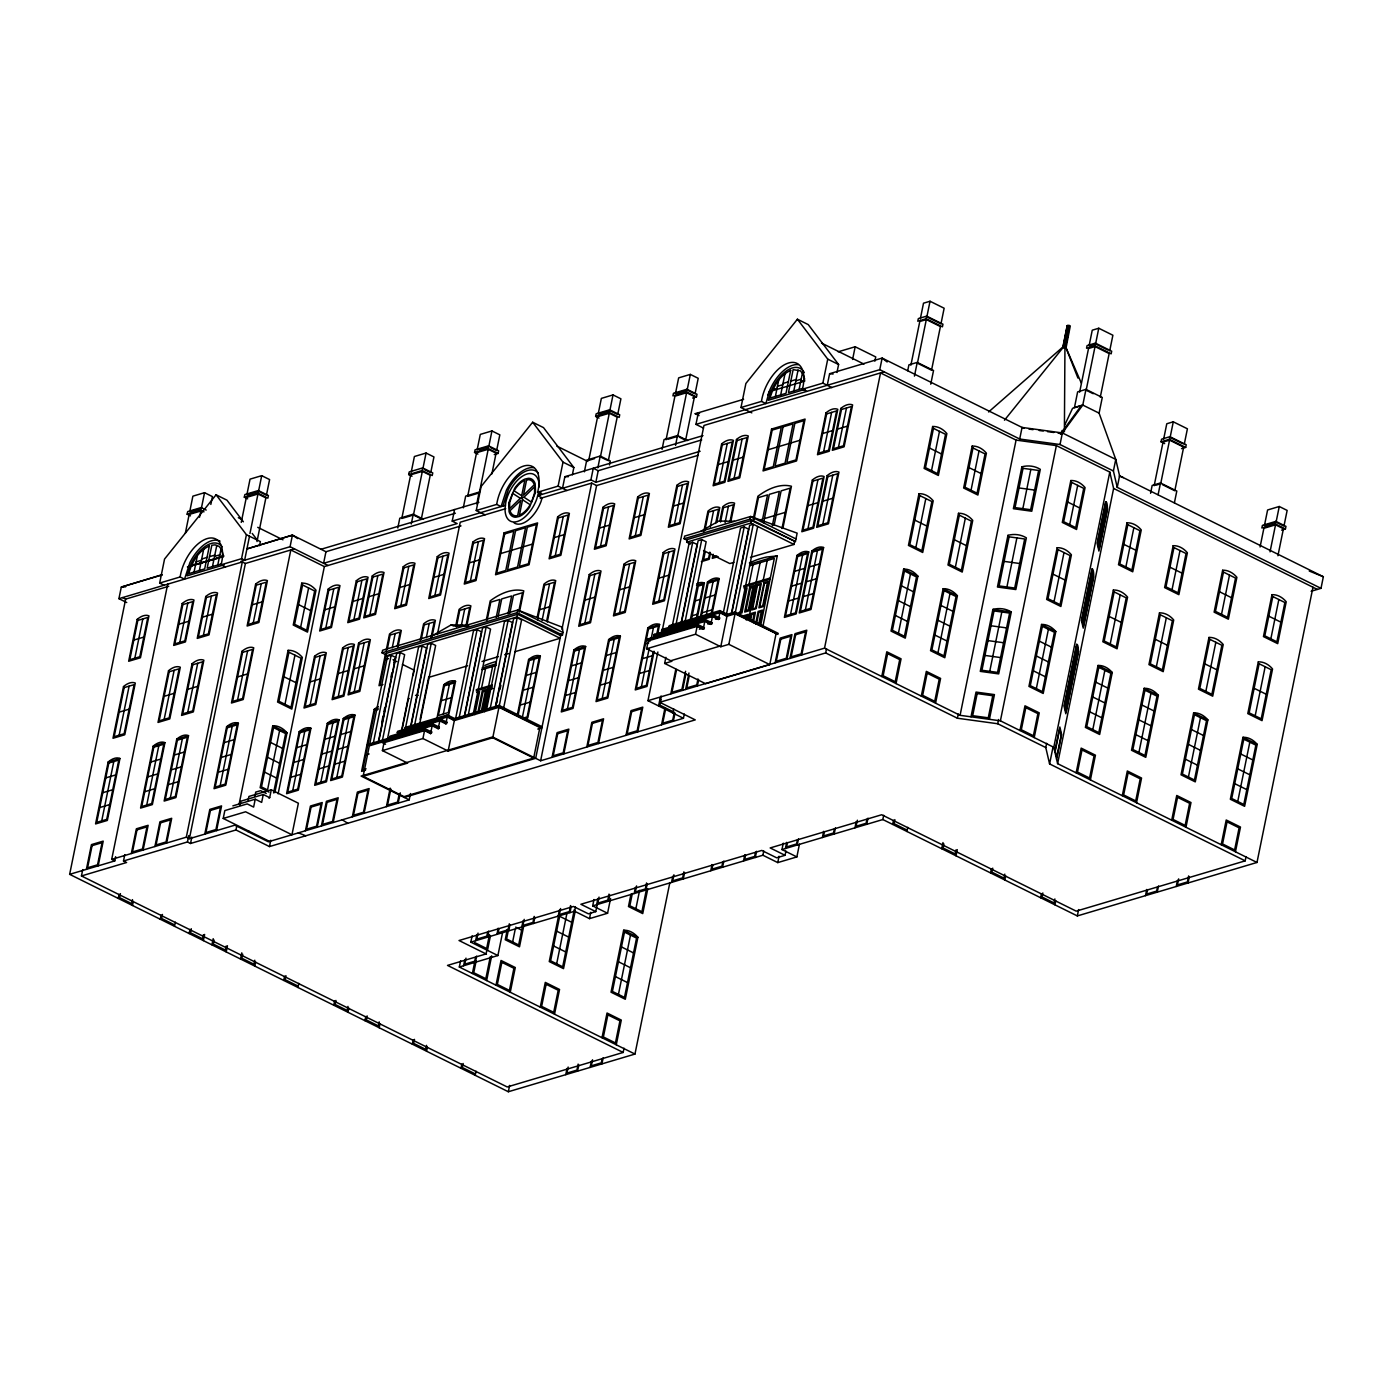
<?xml version="1.0" encoding="UTF-8"?>
<svg xmlns="http://www.w3.org/2000/svg" width="1393" height="1393" viewBox="0 0 1393 1393"><rect width="100%" height="100%" fill="white"/><g stroke="black" fill="none" stroke-linecap="round" stroke-linejoin="round"><path stroke-width="1.5" d="M1064.391 431.76L1064.948 346.944L1069.319 325.509L1067.23 325.579L1062.876 347.014L1063.956 348.024M502.995 506.007L508.462 489.239A30.037 16.037 -63.6 0 1 538.36 473.132M126.728 602.525L118.927 598.659L121.295 587.08L162.006 574.717M669.859 882.587L634.964 1054.066L508.341 1091.746L69.65 874.334L125.649 599.112L168.727 586.296M624.029 1048.215L623.159 1052.446L507.209 1086.958L81.456 875.953L82.744 869.598M86.401 869.354L91.433 844.611L103.221 841.111L98.189 865.837M108.166 761.988L95.56 823.942L107.348 820.442L119.955 758.489A22.323 11.928 -63.6 0 0 108.166 761.988L119.955 758.489M101.724 820.877L113.791 761.553M119.154 735.208L129.131 686.14M134.825 658.21L142.817 618.927M164.061 585.234L159.673 583.058L164.548 559.063L216.089 494.794L226.937 500.174L243.375 521.8M115.636 856.678L114.783 860.909L111.701 859.377L167.682 584.155M190.51 515.863L187.15 514.209L187.689 511.579L201.167 507.557L206.199 510.064M185.356 533.171L189.152 514.47L200.818 511.005L199.547 517.238M81.456 875.953L126.589 862.511L123.507 860.996L124.795 854.64M118.248 898.415L119.084 894.306M120.425 893.627L119.606 897.649L131.673 903.622L132.492 899.617M187.15 514.209L200.627 510.186L201.167 507.557M204.545 492.687L201.358 508.375L189.692 511.84L192.878 496.152L204.545 492.687L212.433 496.587L210.831 504.44M131.325 853.526L136.357 828.8L148.146 825.3L143.113 850.026M153.178 746.16L140.571 808.097L152.359 804.597L164.949 742.643A22.323 11.928 -63.6 0 0 153.178 746.16L164.949 742.643M146.735 805.032L158.802 745.725M164.165 719.363L174.142 670.294M179.819 642.365L187.811 603.099M194.062 572.053L197.336 555.894M199.373 570.468L203.657 549.399M132.509 905.485L133.345 901.358M154.902 846.526L159.934 821.783L171.705 818.283L166.672 843.009M176.737 739.143L164.13 801.079L175.918 797.58L188.525 735.643L176.737 739.143A22.323 11.928 -63.6 0 1 188.525 735.643M212.467 566.568L216.768 545.499M170.294 798.015L182.361 738.708M187.724 712.363L197.719 663.277M203.395 635.347L211.388 596.082M217.778 565.001L221.069 548.825M244.315 497.197L244.855 494.567L258.332 490.545L268.414 495.542L267.874 498.172L257.792 493.174L244.315 497.197L247.675 498.851M160.265 919.241L161.1 915.131M241.25 522.392L246.317 497.458L257.984 493.993L265.871 497.893L256.991 541.546M162.441 914.452L161.623 918.475L173.69 924.447M159.673 583.058L180.15 576.963A32.805 17.517 -63.6 0 1 207.174 538.586A32.805 17.517 -63.6 0 1 221.087 564.792L241.546 558.697L246.422 534.703L216.089 494.794M111.701 859.377L186.314 837.176L242.312 561.954L118.927 598.659M257.792 493.174L258.332 490.545M249.956 533.484L257.984 493.993M261.71 475.675L258.523 491.363L266.411 495.264L269.598 479.575L261.71 475.675L250.043 479.14L246.857 494.828L256.573 491.938M123.507 860.996L187.428 841.964L188.734 835.608M249.504 536.235L244.628 560.23L241.546 558.697M186.314 837.176L189.396 838.69L245.394 563.486L294.463 548.877M187.428 841.964L190.51 843.496L191.816 837.141M174.525 926.31L175.361 922.183M259.533 545.69L260.369 541.616L246.422 534.703M204.771 834.128L209.803 809.403L221.574 805.885L216.559 830.611M226.606 726.746L214.017 788.699L225.788 785.182L238.395 723.246L226.606 726.746A22.323 11.928 -63.6 0 1 238.395 723.246M189.117 933.554L189.953 929.427M220.164 785.617L232.231 726.31M237.594 699.965L247.588 650.897M253.265 622.95L261.257 583.684M191.311 928.765L190.493 932.77L202.542 938.76L203.361 934.738M223.228 818.457L224.83 810.569L247.205 803.9L253.63 807.087L255.232 799.199L261.658 802.385L263.26 794.498L269.685 797.684L271.287 789.796L298.381 803.221L291.955 834.773L245.603 811.788L223.228 818.457L269.58 841.424M203.378 940.606L204.632 934.424M245.394 563.486L241.006 561.309L290.075 546.7L292.426 535.121L325.945 551.732L455.407 513.216M239.143 804.005L290.824 549.956L324.36 566.568L461.013 525.892M240.084 805.102L240.885 801.167L263.26 794.498M211.945 944.854L213.199 938.673M190.51 843.496L235.957 829.967L236.827 825.736M214.122 940.066L213.321 944.088L225.37 950.061L226.188 946.056M248.111 800.4L248.912 796.448L271.287 789.796M254.884 796.274L255.72 792.112L260.595 790.667L266.237 793.453M226.206 951.924L227.459 945.743M274.821 792.704L287.01 732.822L272.749 725.753L260.143 787.707L269.058 792.129M279.61 730.611L267.543 789.918L261.501 786.941L273.585 727.616L285.635 733.589L273.568 792.913M284.973 704.266L294.95 655.198M300.644 627.25L308.619 587.985M240.536 959.028L241.79 952.847M242.713 954.24L241.894 958.262L253.961 964.235L254.78 960.212M325.945 551.732L323.594 563.312L457.148 523.576L452.22 521.121L454.571 509.542M278.112 793.853L324.36 566.568M235.957 829.967L269.476 846.578L270.764 840.223M299.164 731.743L286.575 793.697L298.346 790.179L310.952 728.243L299.164 731.743A22.323 11.928 -63.6 0 1 310.952 728.243M254.78 966.098L255.633 961.971M292.722 790.615L304.788 731.308M310.151 704.962L320.146 655.894M325.823 627.947L333.815 588.682M305.433 830.75L310.447 806.025L322.236 802.525L317.204 827.25M327.268 723.385L314.661 785.321L326.45 781.821L339.056 719.868L327.268 723.385A22.323 11.928 -63.6 0 1 339.056 719.868M320.825 782.257L332.892 722.95M338.255 696.587L348.233 647.519M353.926 619.589L361.919 580.324M283.719 980.428L284.555 976.301M285.896 975.64L285.077 979.662L297.144 985.635M321.383 826.014L326.415 801.271L338.203 797.771L333.171 822.497M343.235 718.631L330.629 780.568L342.417 777.068L355.023 715.131L343.235 718.631A22.323 11.928 -63.6 0 1 355.023 715.131M336.793 777.503L348.859 718.196M354.222 691.851L364.2 642.765M369.894 614.835L377.869 575.57M297.963 987.498L298.816 983.371M397.806 527.999L399.791 518.196L413.268 514.191L423.35 519.171M408.671 474.56L409.211 471.931L422.688 467.909L432.753 472.906L432.23 475.535L422.149 470.538L408.671 474.56L412.032 476.214M411.214 472.192L414.4 456.504L426.066 453.038L433.954 456.939L430.75 472.627L424.447 469.511M385.844 654.727L382.065 652.847L382.605 650.218L517.674 610.03L562.354 627.233L562.998 632.474L562.459 635.104L560.648 635.643L517.534 614.278L386.087 653.404L385.548 656.033L516.995 616.907L560.108 638.273L514.922 651.715M411.283 523.977L413.268 514.191M422.149 470.538L422.688 467.909M422.34 471.356L413.46 514.992L421.348 518.91L430.228 475.257L422.34 471.356L410.674 474.821L401.793 518.475L411.51 515.584M422.88 468.727L426.066 453.038M352.325 816.803L357.357 792.077L369.145 788.56L364.113 813.286M378.391 706.599A22.323 11.928 -63.6 0 0 374.177 709.42L361.571 771.374L365.506 770.19M385.321 654.675L379 685.704L382.936 684.538M386.157 650.548L389.518 634.007A22.323 11.928 -63.6 0 1 401.306 630.489L397.945 647.031M380.185 684.12L386.418 653.456M387.254 649.364L390.162 635.051L400.139 632.074L397.214 646.387M406.704 729.079L447.223 717.029L454.344 720.564L498.955 707.296L539.875 727.564L533.676 758.053L404.04 796.622L363.12 776.336L369.319 745.864L383.493 741.651M392.234 647.884L395.142 633.571M400.836 605.624L408.828 566.359M391.172 655.215L373.167 743.723L369.545 744.802L387.55 656.295L391.172 655.215L395.56 657.392L378.408 741.685M381.769 722.323L383.058 715.967M383.928 711.736L384.799 707.505M390.98 677.068L391.816 672.976M393.888 662.755L394.724 658.663M385.582 744.21L382.013 742.434L400.244 652.516L404.632 654.693L387.48 738.986M363.12 776.336L407.644 763.103L382.413 750.601L384.015 742.713L424.534 730.646L430.559 733.641L431.743 732.056L424.604 728.522L367.317 745.586L367.543 744.524L389.796 737.907M333.745 1005.224L334.581 1001.097M335.939 1000.435L335.121 1004.457L347.17 1010.43L347.989 1006.408M393.209 739.3L389.657 737.541L389.918 736.218L432.248 723.629L439.37 727.163L438.203 728.748L432.161 725.753L391.659 737.82M400.853 734.407L397.284 732.648L397.562 731.325L439.875 718.736L447.014 722.27L445.83 723.855L439.805 720.86L399.286 732.91M401.41 731.36L418.562 647.066L422.183 645.986L426.571 648.163L410.709 726.136M386.401 806.669L390.179 788.107M401.95 730.263L408.253 699.286A22.323 11.928 -63.6 0 1 409.298 698.433M413.077 675.57L414.33 669.354M420.216 640.414L423.594 623.872A22.323 11.928 -63.6 0 1 435.382 620.355L432.004 636.897M390.841 789.013L387.567 805.084L397.545 802.107L399.182 794.08M421.313 639.23L424.221 624.917L434.198 621.94L430.872 638.307M405.032 730.28L422.183 645.986M348.006 1012.293L348.842 1008.166M426.31 637.733L429.218 623.42M434.895 595.49L442.887 556.225M410.9 726.554L427.634 644.367L431.255 643.287L435.643 645.464L419.781 723.437M398.189 803.152L400.279 792.843M414.539 725.474L431.255 643.287M420.146 719.276L428.765 676.894M437.385 634.511L460.23 522.218L505.694 508.689M463.277 507.853L465.68 496.1L479.157 492.095L476.754 503.848M477.903 454.118L474.56 452.464L475.083 449.835L488.56 445.812L498.642 450.81L498.102 453.439L494.254 454.588M477.085 450.096L480.289 434.407L491.938 430.942L499.826 434.842L496.639 450.531L490.336 447.414M189.396 838.69L234.842 825.178L268.361 841.79L409.176 799.878L410.465 793.54M364.931 1020.686L365.784 1016.559M382.013 742.434L424.343 729.845L424.604 728.522M382.413 750.601L422.932 738.534L424.534 730.646M367.125 1015.897L366.307 1019.92L378.374 1025.892L379.192 1021.87M389.657 737.541L431.969 724.952L432.248 723.629M474.56 452.464L488.02 448.442L488.56 445.812M488.212 449.26L479.331 492.896L467.682 496.378L476.563 452.725L488.212 449.26L496.1 453.16L491.868 473.951M488.751 446.631L491.938 430.942M430.559 733.641L432.161 725.753M485.025 514.835L476.249 510.5L481.125 486.505L532.666 422.236L543.514 427.616L573.846 467.508L572.366 474.804M437.036 717.83L443.758 684.799L455.546 681.299L448.407 716.402M455.737 625.927L459.098 609.385A22.323 11.928 -63.6 0 1 470.886 605.868L466.69 626.554M456.416 626.78L459.742 610.43L469.72 607.452L465.976 625.857M397.284 732.648L439.613 720.042L439.875 718.736M438.203 728.748L439.805 720.86M379.192 1027.755L380.028 1023.629M443.357 714.017L449.382 684.363M461.396 625.3L464.722 608.95M470.416 581.003L478.408 541.738M447.292 714.905L447.031 716.211L454.153 719.746L454.431 718.44L447.292 714.905L404.98 727.494L404.701 728.818L447.432 715.967L453.474 718.945L498.99 705.398L542.103 726.78M445.83 723.855L447.223 717.029M453.526 718.701L453.247 720.024L498.764 706.477L541.877 727.842L537.785 729.061M422.932 738.534L448.146 751.036L454.344 720.564M477.102 629.653L459.098 718.144L455.476 719.223L473.481 630.733L477.102 629.653L481.49 631.83L464.339 716.106M486.331 619.937L490.232 600.836A78.234 41.773 -63.6 0 1 523.768 590.858L519.45 612.084M487.167 620.059L490.806 602.159L499.878 599.46L496.221 617.378M486.174 626.954L468.17 715.445L464.531 716.524L482.535 628.034L486.174 626.954L490.562 629.131L473.411 713.408M474.142 713.651L478.304 693.226M474.891 714.626L479.575 691.607L476.65 692.478M481.56 688.125L485.53 668.605M521.678 495.751L524.813 480.341A19.519 10.413 -63.6 0 0 515.236 488.926L514.121 490.841L521.678 495.751L522.567 499.774L519.432 515.166M478.025 711.736L482.274 690.806L486.679 689.5L482.413 710.413M498.05 616.838L501.689 598.92L511.649 595.96L508.01 613.86M478.861 712.258L483.005 691.833L485.408 691.12L481.247 711.544M412.311 1044.158L413.146 1040.031M414.487 1039.37L413.669 1043.392L425.736 1049.364L426.554 1045.342M483.632 710.656L492.617 666.498M484.694 711.701L489.378 688.699L492.304 687.829M485.582 710.552L489.883 689.413L492.878 688.525M508.114 620.425L490.11 708.915L486.488 709.995L504.492 621.504L508.114 620.425L512.502 622.601L495.351 706.878M509.821 613.32L513.477 595.42L522.532 592.721L518.893 610.622M496.535 703.326L497.388 699.094M426.554 1051.227L427.39 1047.101M500.017 689.465L500.871 685.286M382.065 652.847L517.151 612.659L517.674 610.03L562.998 632.474M498.764 706.477L498.99 705.398M516.995 616.907L517.534 614.278M448.146 751.036L492.756 737.768L498.955 707.296M499.182 706.216L517.186 617.726L521.574 619.902L503.569 708.393L499.182 706.216L495.56 707.296L513.564 618.805L517.186 617.726M634.964 1054.066L459.324 967.021L460.63 960.665M476.249 510.5L496.709 504.405A32.805 17.517 -63.6 0 1 523.751 466.028A32.805 17.517 -63.6 0 1 537.646 492.217L558.123 486.122L562.998 462.145L532.666 422.236M463.59 965.749L464.862 959.568M465.993 958.14L464.774 964.165L474.752 961.205L475.553 957.183M562.511 488.299L564.861 476.719L702.977 435.609M502.629 932.265L497.893 955.546L470.834 942.138L472.123 935.783M517.256 715.306L528.591 659.551L540.38 656.051L527.773 717.987L523.855 719.154M537.21 617.221L543.949 584.137A22.323 11.928 -63.6 0 1 555.72 580.62L547.31 621.992M518.022 715.671L529.236 660.595L539.213 657.635L527.146 716.942L523.82 717.935M537.506 619.937L544.576 585.182L554.553 582.204L546.648 621.052M475.64 940.71L476.894 934.529M478.043 933.101L476.806 939.126L486.784 936.166L487.602 932.143M522.149 718.44L534.216 659.115M542.086 620.494L549.573 583.702M555.25 555.772L563.242 516.49M472.384 973.498L474.909 961.135M475.379 962.25L476.632 956.068M476.197 960.665L473.759 972.714L485.809 978.704L490.319 956.608M460.961 1068.274L461.814 1064.148M487.428 937.21L488.682 931.029M463.155 1063.486L462.337 1067.508L474.404 1073.481M489.5 934.459L486.645 948.529L474.578 942.539M486.941 949.695L486.087 953.926L447.519 965.401L623.159 1052.446M584.364 471.827L586.749 460.073L600.226 456.051L610.308 461.048L609.507 464.966M595.629 416.42L596.169 413.791L609.646 409.786L619.711 414.783L619.188 417.412L609.107 412.415L595.629 416.42L598.99 418.092M487.463 950.392L490.406 935.957M486.645 980.55L491.677 955.824M496.935 934.372L498.189 928.191M498.92 928.765L498.102 932.788L508.079 929.827L509.298 923.803M514.139 522.932A26.154 13.965 -63.6 0 0 541.076 501.376L542.086 497.858L537.698 495.682L590.911 479.854L593.279 468.257L598.206 470.712L701.706 439.909M561.066 633.536L535.678 758.314L404.231 797.44M561.936 629.305L591.677 483.092L596.604 485.548L698.032 455.354M597.841 467.822L600.226 456.051M609.107 412.415L609.646 409.786M608.306 460.77L617.186 417.134L609.298 413.233L600.418 456.869L606.721 460.003M609.838 410.604L613.024 394.916L620.912 398.816L617.708 414.505L609.838 410.604L598.172 414.069L601.358 398.381L613.024 394.916M475.222 1075.344L476.058 1071.217M590.911 479.854L595.856 482.291L598.206 470.712M409.176 799.878L361.118 776.075L492.565 736.949L540.623 760.77L596.604 485.548M495.995 985.182L501.027 960.456L515.288 967.526L510.256 992.251M507.331 929.427L505.241 939.753L519.502 946.822L523.698 926.171M508.323 930.507L506.599 938.986L518.666 944.959L522.549 925.892M508.706 930.872L509.977 924.691M512.624 941.981L515.218 929.27M552.046 757.374L557.078 732.648L568.849 729.131L563.817 753.857M573.881 649.991L561.275 711.945L573.063 708.428L585.669 646.491L573.881 649.991A22.323 11.928 -63.6 0 1 585.669 646.491M521.8 926.972L523.071 920.79M524.203 919.363L522.984 925.387L532.962 922.427L534.181 916.385M567.439 708.863L579.505 649.556M584.868 623.211L594.863 574.125M600.54 546.195L608.532 506.93M533.589 923.472L534.86 917.29M508.341 1091.746L509.629 1085.391M586.784 747.031L591.816 722.305L603.587 718.788L598.555 743.531M608.619 639.648L596.012 701.602L607.801 698.085L620.407 636.148A22.323 11.928 -63.6 0 0 608.619 639.648L620.407 636.148M602.176 698.537L614.243 639.213M619.606 612.868L629.601 563.799M635.278 535.87L643.27 496.587M558.193 916.141L559.446 909.96M558.924 914.087L549.26 961.57L563.521 968.64L575.274 910.83M540.258 1007.139L545.29 982.396L559.551 989.465L554.518 1014.191M560.578 908.532L559.359 914.557L569.337 911.597L570.555 905.554M556.66 963.799L567.003 912.955M662.058 449.347L664.043 439.561L677.52 435.539L687.602 440.536M569.963 912.641L571.234 906.46M666.046 439.822L674.926 396.187L686.592 392.722L694.48 396.622L685.6 440.258L679.296 437.141M574.334 909.594L562.685 966.794L550.618 960.804L559.673 916.315L571.739 922.305M470.834 942.138L574.63 911.248L575.483 907.017M675.535 445.342L677.52 435.539M686.941 389.274L673.463 393.279L672.923 395.908L686.401 391.903L686.941 389.274L697.022 394.271L696.483 396.901L692.634 398.05M686.592 392.722L677.712 436.357L667.996 439.248M690.319 374.404L678.652 377.869L675.466 393.557L687.132 390.092L690.319 374.404L698.206 378.304L695.02 393.993M625.979 735.365L631.012 710.639L642.8 707.122L637.768 731.847M657.513 634.808L659.62 624.482A22.323 11.928 -63.6 0 0 647.832 627.982L635.225 689.935L647.014 686.418L654.153 651.315M574.63 911.248L589.5 918.631L590.789 912.276M610.587 898.433L607.574 913.251L592.687 905.885L593.993 899.53M665.889 657.339L664.653 663.434L671.879 661.275L646.648 648.772L648.25 640.884L697.162 626.345L703.186 629.323L704.788 621.435L710.83 624.43L712.432 616.542L718.457 619.537L719.85 612.711L726.972 616.246L735.957 613.582M596.639 904.701L597.893 898.52M641.389 686.871L649.155 648.738M651.297 638.133L653.456 627.546M658.819 601.201L668.797 552.133M674.491 524.186L682.483 484.921M486.436 954.118L459.028 940.519L573.498 906.46L588.386 913.825L595.769 911.631L597.057 905.276M599.042 897.092L597.823 903.117L607.783 900.157L609.02 894.114M703.43 428.069L695.96 424.377L698.311 412.781M653.892 635.713L654.153 634.407L704.875 619.31L711.997 622.845L711.736 624.168L704.597 620.634L653.892 635.713L657.461 637.489M565.767 1074.665L567.021 1068.483M568.152 1067.055L566.934 1073.08L576.911 1070.12L578.13 1064.095M653.265 651.489L646.369 685.373L636.409 688.351L648.476 629.027L658.436 626.066L656.712 634.529M661.797 629.514L661.536 630.82L712.241 615.723L719.363 619.258L719.641 617.952L712.502 614.417L661.797 629.514L667.143 632.161M684.311 714.034L683.441 718.266L647.971 700.679L657.879 651.994M661.762 632.944L703.97 425.457L884.155 371.844M608.428 901.201L609.681 895.02M684.12 538.743L684.642 536.113L750.653 516.472L797.144 533.136L795.42 541.564L751.402 520.46L686.296 539.84L684.12 538.743L750.113 519.101L795.42 541.564M577.538 1071.165L578.809 1064.983M690.423 544.054L686.679 542.19L687.219 539.561M672.349 625.561L689.082 543.374L692.704 542.295L697.092 544.471L681.229 622.445M658.576 705.938L660.265 697.701M269.476 846.578L695.246 719.885L659.777 702.298L661.066 695.943M675.988 624.482L692.704 542.295M661.17 699.147L659.951 705.171L672.018 711.144M590.127 1067.404L591.398 1061.222M592.53 1059.794L591.311 1065.819L601.288 1062.859L602.089 1058.837M681.421 622.863L698.137 540.693L701.759 539.613L706.147 541.773L690.284 619.746M661.553 724.778L664.914 708.288M665.593 709.124L662.737 723.193L672.697 720.233L674.334 712.189M685.043 621.783L701.759 539.613M670.782 693.906L675.814 669.162M703.761 531.778L707.975 511.109A22.323 11.928 -63.6 0 1 719.763 507.592L716.803 522.079M676.441 670.207L671.948 692.321L681.926 689.343L685.6 671.269M704.858 530.541L708.602 512.154L718.579 509.176L715.671 523.489M623.646 930.245L611.039 992.199L625.3 999.269L637.907 937.315L623.646 930.245A22.323 16.89 73.4 0 1 637.907 937.315M630.994 894.132L628.469 906.53L642.73 913.599L647.78 888.786M602.002 1037.733L607.035 1013.007L621.295 1020.076L616.263 1044.802M632.335 893.488L629.845 905.763L641.912 911.736L646.474 889.256M634.181 893.54L635.434 887.358M636.566 885.913L635.347 891.955L645.325 888.978L646.544 882.953M691.346 619.972L698.259 586.087L703.239 584.607L696.343 618.492M705.276 551.558L703.604 559.742L708.602 558.245L709.838 552.116M710.273 527.024L713.599 510.656M719.276 482.727L727.268 443.462M672.836 713.007L673.672 708.88M601.915 1063.904L603.169 1057.722M673.341 721.278L675.013 713.024M618.44 994.41L630.507 935.103M635.87 908.758L639.613 890.353M682.57 690.388L685.913 673.899M697.266 618.126L704.405 583.023A22.323 11.928 -63.6 0 0 696.831 583.702M710.5 553.091L709.229 559.289L701.375 561.64M751.837 412.868L740.989 407.487L745.882 383.493L797.405 319.223L808.253 324.604L838.603 364.513L836.967 372.506M696.97 625.527L697.231 624.203L704.353 627.738L704.092 629.061L696.97 625.527L646.248 640.623M646.648 648.772L695.542 634.233L697.162 626.345M685.617 689.483L688.96 672.993M700.313 617.203L707.452 582.117A22.323 11.928 -63.6 0 1 719.241 578.6L712.102 613.704M713.129 554.257L712.276 558.384L718.179 556.643M719.85 521.174L722.793 506.686A22.323 11.928 -63.6 0 1 734.581 503.186L730.803 521.8M689.239 675.849L686.784 687.898L696.761 684.938L697.98 678.913M701.201 617.047L708.097 583.162L718.074 580.184L711.179 614.087M720.529 522.044L723.437 507.731L733.414 504.771L730.089 521.121M645.952 890.023L647.223 883.841M704.597 620.634L704.875 619.31M706.181 615.567L713.077 581.665M725.091 522.601L728.417 506.251M734.111 478.321L742.103 439.056M697.388 685.983L698.659 679.801M712.241 615.723L712.502 614.417M719.659 611.893L719.92 610.587L727.059 614.121L726.78 615.427L719.659 611.893L668.953 626.989L669.215 625.683L719.92 610.587M723.002 614.452L740.571 528.051L744.21 526.972L748.598 529.148L731.447 613.442M671.513 882.413L672.784 876.232M726.206 615.48L744.21 526.972M673.916 874.804L672.697 880.829L682.674 877.869L683.893 871.844M695.542 634.233L720.773 646.735L726.972 616.246M750.113 519.101L750.653 516.472L795.96 538.934M775.379 396.483L778.67 380.324M731.638 613.86L749.643 525.353L753.265 524.273L735.26 612.781L725.875 615.706M686.679 542.19L750.862 523.089L751.402 520.46M753.247 518.997L757.879 496.256A77.19 41.233 -63.6 0 1 791.433 486.261L783.005 527.634M778.182 633.327L735.069 611.962L734.86 613.024L777.973 634.407M753.944 519.815L758.454 497.597L767.526 494.898L762.598 519.136L758.976 520.216M720.773 646.735L728.852 644.332L735.051 613.843L776.876 633.85M780.689 394.898L784.973 373.829M683.301 878.913L684.555 872.732M757.653 526.45L739.648 614.957L735.26 612.781M745.812 589.396L741.233 611.875L738.847 612.589M749.051 584.311L753.038 564.774M763.59 522.636L769.336 494.358L779.314 491.398L772.331 525.718M746.248 620.007L747.083 615.915L744.698 616.629M747.501 618.492L748.354 614.313L743.949 615.619M793.784 390.998L798.085 369.929M748.546 619.572L760.125 562.668M749.765 619.781L751.053 613.512L755.441 612.206L753.317 622.654M750.548 620.651L751.785 614.522L754.17 613.808L752.516 621.992M799.094 389.431L802.385 373.254M774.142 525.178L781.125 490.858L790.197 488.159L781.978 528.539M763.242 580.08L767.23 560.561M755.598 623.942L758.14 611.388L762.546 610.082L759.568 624.726M756.799 622.619L758.889 612.415L761.274 611.701L758.785 623.96M710.778 870.729L712.049 864.548M760.578 625.945L774.316 558.436L749.486 565.837M712.781 865.14L711.962 869.145L721.94 866.185L722.741 862.163M762.789 627.059L777.242 555.946L766.672 557.008A136.566 72.941 -63.6 0 0 755.18 560.439L749.382 562.946M722.567 867.23L723.82 861.048M740.989 407.487L761.466 401.393A32.805 17.517 -63.6 0 1 788.49 363.016A32.805 17.517 -63.6 0 1 802.403 389.222L822.863 383.127L827.738 359.133L797.405 319.223M750.496 557.392L793.993 544.454L794.515 541.825M664.653 663.434L705.572 683.702L769.772 664.6L775.971 634.128M827.25 385.304L829.601 373.707L882.135 358.088L1023.977 428.382M775.135 662.842L780.167 638.116L791.955 634.616L786.923 659.342M796.988 555.476L784.381 617.412L796.169 613.913L808.758 551.959L796.988 555.476A22.323 11.928 -63.6 0 1 808.758 551.959M790.545 614.348L802.612 555.023M807.957 528.678L817.952 479.61M823.629 451.68L831.621 412.398M743.531 860.996L744.785 854.814M745.534 855.389L744.715 859.411L754.675 856.434L755.494 852.412M789.97 658.419L795.003 633.693L806.791 630.193L801.759 654.919M811.823 551.053L799.216 612.99L811.005 609.49L823.611 547.536L811.823 551.053A22.323 11.928 -63.6 0 1 823.611 547.536M852.586 359.481L855.18 346.753L875.744 356.939L874.874 361.187M805.38 609.925L817.447 550.618M822.81 524.256L832.788 475.187M838.482 447.257L846.474 407.992M755.319 857.479L756.573 851.297M592.687 905.885L762.894 855.232L763.747 851.001M762.894 855.232L777.764 862.598L779.053 856.242M799.443 844.21L796.866 856.921L781.978 849.538L783.284 843.2M695.96 424.377L879.767 369.667L882.135 358.088L887.132 361.971M647.971 700.679L824.534 648.145L880.533 372.924L1016.072 440.101L1056.382 445.603L1109.786 472.07L1113.616 488.438L1057.618 763.66L1256.991 862.459L1312.972 587.237M785.426 848.529L786.679 842.347M659.777 702.298L825.666 652.934L826.519 648.703M595.769 911.631L580.881 904.266L761.779 850.426L776.65 857.809L785.06 855.302L785.913 851.071M787.411 842.922L786.592 846.944L796.57 843.966L797.388 839.944M797.214 845.011L798.468 838.83M907.714 370.747L908.898 364.879L917.238 362.406L933.536 370.486L930.75 384.189M910.9 365.158L919.78 321.504L926.31 319.572L940.414 326.571L931.534 370.207L917.43 363.207L926.31 319.572M920.32 318.875L923.507 303.186L930.036 301.254L944.141 308.236L940.954 323.942L926.833 316.942L930.036 301.254M914.435 376.11L917.238 362.406M926.119 318.753L926.641 316.124L942.957 324.203L942.417 326.833L926.119 318.753L917.778 321.243L918.318 318.614L926.641 316.124M822.392 837.524L823.663 831.342M824.395 831.917L823.576 835.939L833.536 832.962L834.355 828.957M834.181 834.007L835.434 827.825M881.769 676.51L886.801 651.785L901.062 658.837L896.03 683.58M903.622 569.128L891.015 631.081L905.276 638.151L917.883 576.197L903.622 569.128A22.323 16.89 73.4 0 1 917.883 576.197M854.954 827.825L856.207 821.644M857.357 820.216L856.12 826.241L866.098 823.28L866.916 819.258M898.415 633.293L910.482 573.986M915.845 547.623L925.823 498.555M931.517 470.625L939.491 431.36M866.742 824.325L867.996 818.144M781.978 849.538L882.831 819.537L883.684 815.305M892.669 824.412L893.505 820.285M894.846 819.624L894.027 823.646L906.094 829.619M921.295 696.1L926.328 671.374L940.588 678.426L935.556 703.169M943.148 588.717L930.541 650.67L944.802 657.74L957.409 595.786L943.148 588.717A22.323 16.89 73.4 0 1 957.409 595.786M937.942 652.882L950.009 593.575M955.372 567.212L965.349 518.144M971.043 490.214L979.018 450.949M906.93 831.482L907.766 827.355M1246.039 856.625L1245.185 860.857L1049.591 763.921L1045.777 747.553L997.736 723.751L957.409 718.231L958.28 714M1057.618 763.66L1053.787 747.292L1000.4 720.825L960.073 715.323L1016.072 440.101M1117.238 487.358L1113.407 470.991L1060.021 444.524L1019.693 439.021L1022.062 427.425L1062.371 432.944L1115.758 459.411L1119.589 475.779L1117.238 487.358L1320.999 588.334L1323.35 576.754L1119.589 475.779M941.738 848.737L942.991 842.556M943.914 843.949L943.096 847.971L955.163 853.944L955.981 849.922M970.991 716.803L976.023 692.077L994.445 694.602L989.413 719.328M992.878 609.438L980.272 671.374L998.694 673.899L1011.283 611.945A22.323 20.373 -13.2 0 0 992.878 609.438L1011.283 611.945M989.744 671.322L1001.811 612.015M1006.913 586.975L1016.89 537.907M1022.845 508.654L1030.837 469.389M955.998 855.807L957.252 849.626M1062.998 347.536L1067.23 325.579M1068.048 325.335L1063.695 346.77L1004.475 420.198M1066.429 342.347L1068.414 332.596M1069.319 325.509L1070.277 325.979L1066.045 347.954L1077.938 378.06M997.736 723.751L998.589 719.502M1000.4 720.825L1056.382 445.603M1060.021 444.524L1062.371 432.944L1082.779 405.067L1085.965 389.396L1102.281 397.475L1099.094 413.146L1115.758 459.411L1113.407 470.991M1079.645 392.147L1088.525 348.511L1095.037 346.561L1109.159 353.561L1100.278 397.197M1094.846 345.76L1095.386 343.131L1111.684 351.21L1111.161 353.839L1094.846 345.76L1086.523 348.233L1087.062 345.603L1095.386 343.131M1095.037 346.561L1086.157 390.214L1093.226 393.697M1098.764 328.243L1092.251 330.193L1089.065 345.882L1095.577 343.932L1098.764 328.243L1112.885 335.243L1109.681 350.932M990.562 872.941L991.398 868.814M1019.955 730.524L1024.987 705.798L1039.248 712.868L1034.215 737.594M1041.546 624.464L1028.939 686.401L1043.2 693.47L1055.807 631.534L1041.546 624.464A22.323 16.89 73.4 0 1 1055.807 631.534M992.739 868.152L991.92 872.157L1003.987 878.147L1004.806 874.125M1036.34 688.63L1048.407 629.305M1054.031 601.654L1064.008 552.568M1069.702 524.639L1077.694 485.373M1004.823 879.993L1005.659 875.884M1045.777 747.553L1046.631 743.322M1049.591 763.921L1053.038 746.979M1053.787 747.292L1109.786 472.07M1054.832 751.732L1059.864 727.007L1061.605 734.477L1056.573 759.22M1076.667 644.35L1064.078 706.303L1065.819 713.773L1078.426 651.837L1076.667 644.35A22.323 3.517 -82.2 0 1 1078.426 651.837M1065.21 708.724L1077.277 649.417M1082.64 623.054L1092.617 573.986M1098.311 546.021L1106.303 506.756M1040.658 897.754L1041.494 893.644M1042.835 892.965L1042.016 896.988L1054.083 902.96L1054.901 898.955M1076.145 772.836L1081.177 748.111L1095.438 755.18L1090.406 779.906M1097.997 665.471L1085.391 727.407L1099.652 734.477L1112.258 672.523A22.323 16.89 73.4 0 0 1097.997 665.471L1112.258 672.523M1054.919 904.823L1055.755 900.714M1092.791 729.636L1104.858 670.312M1110.221 643.966L1120.198 594.898M1125.875 566.951L1133.867 527.686M1150.566 493.279L1152.168 485.443L1160.491 482.971L1176.806 491.05L1174.403 502.803M1164.67 443.601L1161.048 441.807L1161.588 439.178L1169.911 436.688L1186.209 444.767L1185.687 447.397L1181.508 448.633M1154.17 485.722L1163.051 442.069L1169.563 440.136L1183.667 447.136L1174.804 490.771L1162.458 484.642M1163.59 439.439L1166.777 423.751L1173.289 421.818L1187.411 428.8L1184.207 444.506M1158.105 494.724L1160.491 482.971M1161.048 441.807L1169.371 439.317L1169.911 436.688M1169.563 440.136L1160.682 483.771L1155.807 485.234M1173.289 421.818L1170.103 437.506L1182.448 443.618M882.831 819.537L1077.329 915.932L1078.617 909.577M1122.288 795.699L1127.32 770.973L1141.563 778.043L1136.531 802.768M1144.123 688.334L1131.516 750.27L1145.777 757.339L1158.384 695.386A22.323 16.89 73.4 0 0 1144.123 688.334L1158.384 695.386M1138.917 752.499L1150.984 693.174M1156.347 666.829L1166.324 617.761M1172.018 589.831L1180.01 550.548M1145.499 895.647L1146.752 889.465M1147.484 890.04L1146.665 894.062L1156.643 891.102L1157.461 887.08M1157.27 892.147L1158.541 885.948M1171.705 820.198L1176.737 795.473L1190.998 802.542L1185.965 827.268M1193.627 712.868L1181.02 774.804L1195.281 781.873L1207.888 719.92A22.323 16.89 73.4 0 0 1193.627 712.868L1207.888 719.92M1188.421 777.033L1200.487 717.708M1205.85 691.363L1215.828 642.295M1221.522 614.348L1229.497 575.083M1176.249 886.488L1177.52 880.306M1178.652 878.879L1177.433 884.903L1187.393 881.943L1188.629 875.918M1188.037 882.988L1189.291 876.806M1260.073 546.996L1263.869 528.295L1275.535 524.813L1283.423 528.731L1277.921 555.737M1275.884 521.382L1262.406 525.387L1261.866 528.017L1275.344 524.012L1275.884 521.382L1285.965 526.362L1285.426 528.992L1281.577 530.141M1270.033 551.837L1275.535 524.813M1276.075 522.183L1279.262 506.495L1287.149 510.413L1283.946 526.101L1276.075 522.183L1264.409 525.666L1267.595 509.977L1279.262 506.495M1242.956 737.315L1230.35 799.251L1244.611 806.321L1257.217 744.384A22.323 16.89 73.4 0 0 1242.956 737.315L1257.217 744.384M1221.191 844.733L1226.223 819.989L1240.484 827.059L1235.452 851.785M1237.75 801.48L1249.817 742.156M1255.18 715.81L1265.157 666.742M1270.851 638.812L1278.844 599.53M804.736 381.107L769.319 391.659L765.854 403.57L761.466 401.393M771.304 391.067L768.379 400.261L805.346 389.256M540.118 494.968L540.989 491.886M538.499 492.878L536.688 499.199A26.154 13.965 -63.6 0 1 517.291 521.504A26.154 13.965 -63.6 0 1 505.05 508.602L505.746 502.629A26.154 13.965 -63.6 0 1 524.778 474.856A26.154 13.965 -63.6 0 1 539.195 486.906M1062.371 432.944L1060.491 434.041L1062.215 430.367M1064.792 424.865L1072.558 408.341L1082.779 405.067L1099.094 413.146M1060.491 434.041L1081.194 405.763M520.303 498.294L509.646 508.637L509.664 502.681L512.676 493.331L520.303 498.294L523.942 497.214L534.599 486.871L534.581 492.826L531.569 502.176L523.942 497.214M509.977 510.743L520.756 500.313L517.656 515.567L516.281 515.863A19.519 10.413 -63.6 0 1 510.012 510.709M988.595 411.962L1062.876 347.014L1065.906 347.432L1081.316 383.11M433.38 635.121L451.21 624.865L466.916 625.126L469.11 626.223M700.871 531.29L718.718 521.034L734.424 521.313M484.764 665.454L487.672 664.269A136.566 72.941 -63.6 0 1 496.343 661.483M221.33 563.939L207.157 568.152L211.823 545.22L215.184 544.872L218.997 546.369L221.783 549.678L223.42 556.695L187.498 566.986L223.89 555.929M246.7 548.999L292.426 535.121L297.736 538.603M223.402 556.399L187.498 566.986M479.035 449.521L486.801 447.205M609.298 413.233L597.632 416.699L588.751 460.334L594.585 458.61M838.168 351.802L855.18 346.753M783.023 383.441L788.334 381.856M790.806 381.107L796.117 379.54M777.451 386.296L782.762 384.712M795.856 380.811L801.167 379.227M201.706 559.011L207.017 557.426M209.49 556.678L214.801 555.111M773.063 389.587L777.015 388.403M800.749 381.334L804.701 380.167M196.134 561.867L201.445 560.282M214.539 556.382L219.85 554.814M699.025 415.602L695.211 413.704L743.618 399.303M191.746 565.158L195.699 563.973M219.432 556.921L223.385 555.737M292.426 535.121L247.327 548.807M162.319 574.874L121.295 587.08L125.631 586.819M802.647 388.368L788.473 392.582L793.139 369.65L800.313 370.799L803.099 374.108L804.666 379M224.029 564.827L187.062 575.831L191.346 563.312A29.775 15.898 -63.6 0 1 222.096 546.787M321.017 549.277L478.931 502.298M452.22 521.121L505.433 505.276M540.275 498.398L591.677 483.092M595.856 482.291L700.139 451.262M178.826 624.221L188.804 621.243M202.403 617.203L212.38 614.226M718.283 464.583L728.26 461.605M733.118 460.16L743.096 457.2M768.205 449.73L777.259 447.031M779.087 446.491L789.047 443.514M790.858 442.974L799.93 440.292M822.636 433.519L832.614 430.559M837.489 429.114L847.466 426.136M133.832 640.049L143.792 637.089M252.272 604.806L262.25 601.846M469.424 562.859L479.401 559.899M500.696 553.543L509.768 550.862M511.579 550.322L521.539 547.345M523.368 546.805L532.422 544.106M554.257 537.611L564.235 534.651M324.83 609.803L334.808 606.826M352.934 601.445L362.911 598.468M368.901 596.692L378.861 593.714M399.843 587.48L409.821 584.52M433.902 577.346L443.879 574.369M599.547 528.051L609.525 525.074M634.285 517.708L644.262 514.748M673.498 506.042L683.458 503.082M1085.965 389.396L1077.642 391.868L1074.456 407.557L1082.779 405.067M164.165 696.326L174.142 693.348M187.742 689.309L197.702 686.331M764.409 518.596L774.386 515.619M776.197 515.079L785.252 512.38M807.975 505.624L817.952 502.664M822.81 501.219L832.788 498.241M119.154 712.154L129.131 709.194M237.611 676.911L247.571 673.933M713.46 556.8L716.786 555.824M539.596 609.716L549.556 606.756M400.244 652.516L396.622 653.596L378.6 742.103L382.239 741.024M310.169 681.908L320.129 678.931M338.255 673.55L348.233 670.573M354.222 668.797L364.2 665.819M385.164 659.586L388.49 658.593M584.886 600.157L594.846 597.179M619.606 589.814L629.584 586.853M658.819 578.147L668.797 575.187M733.937 562.337L729.793 563.556L703.552 550.548M749.626 564.165L777.242 555.946M696.552 585.356L704.405 583.023M707.452 582.117L719.241 578.6M428.661 677.398L467.682 665.784M482.065 661.501L498.485 656.608M504.649 654.78L508.758 653.561M150.792 762.023L160.77 759.063M174.369 755.023L184.329 752.046M743.74 585.896L770.346 577.973M695.229 600.905L700.226 599.425M705.084 597.98L715.044 595.02M794.602 571.339L804.579 568.379M809.455 566.916L819.415 563.956M743.723 587.132L770.085 579.279M105.798 777.869L115.758 774.908M224.238 742.626L234.198 739.648M744.158 588.664L747.083 587.794L741.981 612.885L739.039 613.756M482.117 667.996L495.925 663.886M481.978 669.65L496.169 665.436M147.78 776.859L157.757 773.899M171.339 769.841L181.316 766.881M374.177 709.42L378.112 708.253M647.832 627.982L659.62 624.482M692.217 615.741L697.196 614.261M702.055 612.816L712.032 609.838M791.59 586.174L801.55 583.197M806.425 581.752L816.402 578.791M378.147 709.472L374.821 710.465L362.755 769.789L366.08 768.797M102.769 792.704L112.746 789.727M221.226 757.444L231.186 754.484M677.033 625.457L687.149 622.445M691.207 621.243L711.457 615.201M713.129 614.713L720.756 612.45M663.538 631.099L712.432 616.542M727.007 614.365L735.069 611.962M655.894 635.992L704.788 621.435M476.232 689.709L492.199 684.956M697.231 624.203L646.526 639.3L650.078 641.076M441.389 700.679L451.349 697.701M526.223 675.431L536.183 672.453M715.48 619.188L719.641 617.952M476.214 690.945L492.443 686.122M144.768 791.694L154.727 788.717M168.327 784.677L178.304 781.699M707.853 624.081L711.997 622.845M788.56 600.992L798.537 598.032M803.413 596.587L813.39 593.61M296.796 747.623L306.756 744.646M324.9 739.248L334.86 736.288M340.85 734.511L350.827 731.534M571.513 665.871L581.473 662.894M606.251 655.528L616.211 652.568M645.464 643.862L648.772 642.87M99.756 807.522L109.734 804.562M218.196 772.279L228.173 769.319M699.373 629.218L704.353 627.738M523.193 690.249L533.171 687.289M293.784 762.441L303.744 759.481M321.87 754.083L331.847 751.123M337.837 749.33L347.815 746.369M568.483 680.689L578.461 677.729M603.221 670.364L613.199 667.386M642.434 658.68L652.412 655.72M446.108 722.532L447.014 722.27M438.464 727.425L439.37 727.163M520.181 705.084L530.158 702.124M430.82 732.335L431.743 732.056M670.782 660.735L719.676 646.178M290.754 777.277L300.731 774.316M318.858 768.919L328.835 765.941M334.825 764.165L344.802 761.187M365.767 754.954L369.093 753.961M565.471 695.525L575.448 692.547M600.209 685.182L610.186 682.222M639.422 673.515L649.399 670.555M232.857 805.868L255.232 799.199M268.779 797.963L269.685 797.684M69.65 874.334L114.783 860.909M247.71 831.551L248.929 831.186M540.623 760.77L683.441 718.266M1311.126 591.276L1320.999 588.334M589.5 918.631L607.574 913.251M777.764 862.598L796.866 856.921M459.324 967.021L497.893 955.546M1245.185 860.857L1076.197 911.144L881.699 814.748L770.172 847.937L785.06 855.302M1077.329 915.932L1256.991 862.459M695.211 413.704L699.547 413.46M564.861 476.719L568.431 476.667M465.192 626.154L453.404 625.945L451.21 624.865M829.601 373.707L833.101 374.038M1028.974 429.096L1033.049 429.653M1039.178 430.489L1043.253 431.046M1047.484 431.621L1053.804 432.492M1058.036 433.066L1062.25 433.641M1019.049 487.95L1034.633 490.092M1004.109 561.379L1019.693 563.503M991.015 625.77L1006.582 627.895M987.985 640.606L1003.569 642.73M984.973 655.424L1000.557 657.566M1119.31 476.093L1123.333 477.625M298.346 832.857L305.763 835.783M1309.263 571.043L1323.35 576.754M1067.351 326.101L1068.327 326.571M1095.577 343.932L1107.923 350.061M1169.371 439.317L1185.687 447.397M1275.344 524.012L1285.426 528.992M879.767 369.667L1019.693 439.021M821.504 343.061L864.008 364.113M1113.616 488.438L1317.36 589.413M827.738 359.133L838.603 364.513M1067.665 502.02L1079.732 507.992M822.863 383.127L831.9 387.602M929.479 448.006L941.529 453.979M969.006 467.595L981.055 473.568M1123.838 544.332L1135.904 550.305M1169.981 567.195L1182.048 573.185M1219.484 591.729L1231.534 597.719M1268.814 616.176L1280.881 622.166M802.403 389.222L806.791 391.381M687.132 390.092L693.435 393.209M686.401 391.903L696.483 396.901M1052.986 574.125L1065.053 580.097M914.801 520.111L926.867 526.084M954.327 539.7L966.394 545.673M1109.176 616.437L1121.243 622.41M1155.302 639.3L1167.369 645.29M1204.806 663.834L1216.873 669.807M1254.135 688.281L1266.202 694.271M1039.352 641.146L1051.419 647.136M901.428 585.826L913.495 591.799M940.954 605.415L953.021 611.388M1095.803 682.152L1107.87 688.125M1141.947 705.015L1153.996 710.987M1191.433 729.549L1203.5 735.521M1240.78 753.996L1252.829 759.969M1036.34 655.981L1048.407 661.954M750.862 523.089L793.993 544.454M898.415 600.644L910.482 606.634M937.942 620.233L950.009 626.223M1092.791 696.988L1104.858 702.96M1138.917 719.85L1150.984 725.823M1188.421 744.384L1200.487 750.357M1237.75 768.832L1249.817 774.804M1033.327 670.799L1045.377 676.789M556.817 446.091L587.846 461.466M895.403 615.48L907.47 621.452M934.929 635.069L946.996 641.041M1089.779 711.806L1101.828 717.795M1135.904 734.668L1147.971 740.658M1185.408 759.202L1197.475 765.192M1234.738 783.65L1246.805 789.639M562.998 462.145L573.846 467.508M488.02 448.442L498.102 453.439M558.123 486.122L566.881 490.475M537.646 492.217L542.034 494.393M824.534 648.145L960.073 715.323M825.666 652.934L957.409 718.231M496.709 504.405L501.097 506.582L506.477 490.023A32.805 17.517 -63.6 0 1 533.502 467.665M728.852 644.332L769.772 664.6M654.153 634.407L657.722 636.166M517.151 612.659L562.459 635.104M238.325 517.708L242.208 519.624M257.74 527.32L282.971 539.822M290.075 546.7L327.982 565.488M200.627 510.186L203.987 511.858M221.087 564.792L225.457 566.968M298.607 604.632L310.656 610.604M393.035 659.742L396.796 661.605M402.42 664.391L413.669 669.963M180.15 576.963L184.538 579.14L189.901 562.58A32.805 17.517 -63.6 0 1 220.059 541.146M492.756 737.768L533.676 758.053M439.613 720.042L446.735 723.576M431.969 724.952L439.108 728.469M424.343 729.845L431.464 733.38M283.928 676.737L295.995 682.709M122.567 597.58L125.649 599.112M270.555 742.452L282.622 748.424M267.543 757.27L279.61 763.26M621.47 946.944L633.519 952.916M264.531 772.105L276.598 778.078M556.66 931.151L568.727 937.123M618.44 961.762L630.507 967.752M515.654 927.146L521.678 930.141M553.648 945.986L565.715 951.959M615.427 976.597L627.494 982.57M342.243 819.798L347.762 823.28M522.567 499.774L530.124 504.684L529.027 506.599A19.519 10.413 -63.6 0 1 519.432 515.131M252.22 533.432L257.27 540.084M1101.567 523.228L1103.047 529.549M1086.888 595.368L1088.368 601.689M1073.533 661.083L1074.996 667.404M1070.503 675.901L1071.983 682.239M1067.491 690.736L1068.971 697.057M767.822 395.299A32.805 17.517 -63.6 0 1 798.241 364.653M769.58 395.281A29.775 15.898 -63.6 0 1 787.045 370.486A29.775 15.898 -63.6 0 1 804.266 372.593M272.749 725.753A22.323 16.89 73.4 0 1 287.01 732.822M528.591 659.551A22.323 11.928 -63.6 0 1 540.38 656.051M443.758 684.799A22.323 11.928 -63.6 0 1 455.546 681.299M415.532 695.386A22.323 11.928 -63.6 0 1 418.353 695.299M508.724 503.047L509.072 511.701A20.999 11.214 -63.6 0 0 515.845 517.221L519.206 516.49A20.999 11.214 -63.6 0 0 529.532 507.261L535.521 492.46L535.173 483.806A20.999 11.214 -63.6 0 0 528.4 478.304L525.022 479.035A20.999 11.214 -63.6 0 0 514.714 488.264L508.724 503.047M123.507 686.575L112.99 738.273L124.778 734.773L135.295 683.075A22.323 11.928 -63.6 0 0 123.507 686.575M137.193 619.38L128.661 661.275L140.449 657.775L148.964 615.863A22.323 11.928 -63.6 0 0 137.193 619.38M108.811 763.033L96.744 822.358L106.704 819.397L118.771 760.073L108.811 763.033M124.151 687.62L114.174 736.688L124.134 733.728L134.128 684.659L124.151 687.62M137.82 620.425L129.828 659.69L139.805 656.73L147.797 617.447L137.82 620.425M92.077 845.655L87.585 867.769L97.562 864.792L102.055 842.695L92.077 845.655M168.518 670.729L158.001 722.445L169.789 718.927L180.306 667.23A22.323 11.928 -63.6 0 0 168.518 670.729M182.187 603.535L173.672 645.429L185.443 641.929L193.975 600.035A22.323 11.928 -63.6 0 0 182.187 603.535M137.002 829.845L132.492 851.941L142.469 848.981L146.962 826.885L137.002 829.845M153.805 747.205L141.738 806.512L151.715 803.552L163.782 744.228L153.805 747.205M169.162 671.774L159.168 720.86L169.145 717.883L179.122 668.814L169.162 671.774M182.831 604.579L174.839 643.845L184.816 640.884L192.791 601.619L182.831 604.579M209.35 545.952L204.684 568.901L188.751 573.637C191.729 562.441 198.415 550.914 209.35 545.952M192.077 663.73L181.56 715.427L193.348 711.91L203.866 660.212A22.323 11.928 -63.6 0 0 192.077 663.73M205.764 596.517L197.231 638.412L209.02 634.912L217.552 593.018A22.323 11.928 -63.6 0 0 205.764 596.517M160.561 822.828L156.068 844.942L166.046 841.964L170.538 819.868L160.561 822.828M177.381 740.188L165.314 799.495L175.292 796.535L187.358 737.228L177.381 740.188M192.722 664.774L182.744 713.843L192.722 710.865L202.699 661.797L192.722 664.774M206.39 597.562L198.415 636.827L208.375 633.867L216.368 594.602L206.39 597.562M241.964 651.332L231.447 703.03L243.218 699.53L253.735 647.815A22.323 11.928 -63.6 0 0 241.964 651.332M255.633 584.12L247.101 626.032L258.889 622.514L267.421 580.62A22.323 11.928 -63.6 0 0 255.633 584.12M210.43 810.447L205.938 832.544L215.915 829.566L220.407 807.47L210.43 810.447M227.251 727.79L215.184 787.115L225.161 784.137L237.228 724.83L227.251 727.79M242.591 652.377L232.614 701.445L242.591 698.485L252.568 649.399L242.591 652.377M256.26 585.164L248.285 624.447L258.245 621.47L266.237 582.204L256.26 585.164M288.09 650.339L277.573 702.037L291.833 709.107L302.351 657.409A22.323 16.89 73.4 0 0 288.09 650.339M301.759 583.145L293.244 625.039L307.505 632.109L316.019 590.197A22.323 16.89 73.4 0 0 301.759 583.145M288.926 652.203L278.931 701.271L290.998 707.244L300.992 658.175L288.926 652.203M302.594 584.99L294.602 624.273L306.669 630.245L314.661 590.98L302.594 584.99M314.522 656.329L303.987 708.027L315.776 704.51L326.293 652.812A22.323 11.928 -63.6 0 0 314.522 656.329M328.191 589.117L319.659 631.029L331.447 627.512L339.979 585.617A22.323 11.928 -63.6 0 0 328.191 589.117M299.808 732.788L287.742 792.112L297.719 789.135L309.786 729.828L299.808 732.788M315.149 657.374L305.171 706.443L315.149 703.465L325.126 654.397L315.149 657.374M328.818 590.162L320.843 629.444L330.803 626.467L338.795 587.202L328.818 590.162M342.608 647.954L332.091 699.669L343.879 696.152L354.397 644.454A22.323 11.928 -63.6 0 0 342.608 647.954M356.295 580.759L347.762 622.654L359.551 619.154L368.065 577.259A22.323 11.928 -63.6 0 0 356.295 580.759M311.092 807.069L306.599 829.166L316.577 826.206L321.069 804.109L311.092 807.069M327.912 724.43L315.845 783.737L325.805 780.776L337.89 721.452L327.912 724.43M343.253 648.999L333.275 698.085L343.235 695.107L353.23 646.039L343.253 648.999M356.921 581.804L348.929 621.069L358.906 618.109L366.899 578.844L356.921 581.804M358.576 643.218L348.058 694.915L359.847 691.398L370.364 639.7A22.323 11.928 -63.6 0 0 358.576 643.218M372.244 576.005L363.73 617.9L375.518 614.4L384.033 572.506A22.323 11.928 -63.6 0 0 372.244 576.005M327.059 802.316L322.567 824.43L332.527 821.452L337.036 799.356L327.059 802.316M343.879 719.676L331.813 779L341.773 776.023L353.839 716.716L343.879 719.676M359.22 644.262L349.243 693.331L359.202 690.353L369.197 641.285L359.22 644.262M372.889 577.05L364.896 616.315L374.874 613.355L382.866 574.09L372.889 577.05M403.204 566.794L394.672 608.706L406.46 605.189L414.975 563.294A22.323 11.928 -63.6 0 0 403.204 566.794M358.001 793.122L353.509 815.218L363.486 812.241L367.978 790.144L358.001 793.122M403.831 567.839L395.838 607.122L405.816 604.144L413.808 564.879L403.831 567.839M437.263 556.66L428.731 598.555L440.519 595.055L449.051 553.16A22.323 11.928 -63.6 0 0 437.263 556.66M437.907 557.705L429.915 596.97L439.892 594.01L447.867 554.745L437.907 557.705M472.784 542.173L464.252 584.085L476.04 580.568L484.555 538.673A22.323 11.928 -63.6 0 0 472.784 542.173M444.402 685.844L438.36 715.497L448.337 712.537L454.379 682.883L444.402 685.844M473.411 543.218L465.419 582.5L475.396 579.523L483.388 540.258L473.411 543.218M504.057 532.875L495.525 574.769L529.061 564.792L537.594 522.897L504.057 532.875M504.684 533.919L496.709 573.185L505.763 570.486L513.756 531.221L504.684 533.919M515.567 530.681L507.574 569.946L517.552 566.986L525.544 527.703L515.567 530.681M526.589 479.958L523.489 495.211L534.268 484.764A19.519 10.413 -63.6 0 0 527.964 479.662L526.589 479.958M527.355 527.163L519.363 566.446L528.435 563.747L536.427 524.482L527.355 527.163M557.618 516.925L549.086 558.837L560.874 555.319L569.406 513.425A22.323 11.928 -63.6 0 0 557.618 516.925M558.245 517.97L550.27 557.252L560.23 554.275L568.222 515.01L558.245 517.97M501.846 962.319L497.353 984.416L509.42 990.406L513.913 968.292L501.846 962.319M589.222 574.578L578.704 626.275L590.493 622.758L601.01 571.06A22.323 11.928 -63.6 0 0 589.222 574.578M602.908 507.365L594.376 549.26L606.164 545.76L614.696 503.866A22.323 11.928 -63.6 0 0 602.908 507.365M557.705 733.693L553.213 755.79L563.19 752.812L567.682 730.716L557.705 733.693M574.525 651.036L562.459 710.36L572.436 707.383L584.503 648.076L574.525 651.036M589.866 575.622L579.888 624.691L589.866 621.713L599.843 572.645L589.866 575.622M603.535 508.41L595.56 547.693L605.52 544.715L613.512 505.45L603.535 508.41M623.96 564.235L613.442 615.932L625.231 612.432L635.748 560.735A22.323 11.928 -63.6 0 0 623.96 564.235M637.646 497.04L629.114 538.934L640.902 535.417L649.417 493.522A22.323 11.928 -63.6 0 0 637.646 497.04M592.443 723.35L587.95 745.447L597.928 742.486L602.42 720.373L592.443 723.35M609.263 640.693L597.197 700.017L607.174 697.04L619.241 637.733L609.263 640.693M624.604 565.279L614.626 614.348L624.586 611.388L634.581 562.319L624.604 565.279M638.273 498.085L630.298 537.35L640.258 534.372L648.25 495.107L638.273 498.085M546.126 984.259L541.633 1006.355L553.7 1012.345L558.193 990.249L546.126 984.259M663.172 552.568L652.655 604.266L664.444 600.766L674.961 549.051A22.323 11.928 -63.6 0 0 663.172 552.568M676.859 485.356L668.327 527.268L680.115 523.751L688.63 481.856A22.323 11.928 -63.6 0 0 676.859 485.356M631.656 711.684L627.163 733.78L637.141 730.803L641.633 708.706L631.656 711.684M663.817 553.613L653.839 602.681L663.799 599.721L673.794 550.635L663.817 553.613M677.486 486.401L669.493 525.683L679.471 522.706L687.463 483.441L677.486 486.401M721.644 443.897L713.112 485.791L724.9 482.291L733.432 440.397A22.323 11.928 -63.6 0 0 721.644 443.897M722.288 444.942L714.296 484.207L724.256 481.247L732.248 441.981L722.288 444.942M624.482 932.109L612.415 991.433L624.482 997.405L636.549 938.098L624.482 932.109M607.87 1014.87L603.378 1036.967L615.445 1042.939L619.937 1020.843L607.87 1014.87M736.479 439.491L727.947 481.386L739.735 477.886L748.25 435.974A22.323 11.928 -63.6 0 0 736.479 439.491M737.106 440.536L729.114 479.801L739.091 476.841L747.083 437.559L737.106 440.536M771.548 429.044L763.033 470.938L796.57 460.961L805.102 419.067L771.548 429.044M772.192 430.089L764.2 469.354L773.272 466.655L781.264 427.39L772.192 430.089M790.667 370.381L786 393.331L770.068 398.067C773.063 386.854 779.749 375.326 790.667 370.381M749.782 586.975L744.68 612.084L749.068 610.778L754.17 585.669L749.782 586.975M783.075 426.85L775.083 466.133L785.06 463.155L793.052 423.89L783.075 426.85M750.514 588.003L745.951 610.465L748.337 609.768L752.899 587.289L750.514 588.003M756.869 584.868L751.767 609.977L756.173 608.671L761.274 583.563L756.869 584.868M757.392 585.582L752.655 608.845L755.65 607.957L760.386 584.694L757.392 585.582M794.863 423.35L786.871 462.615L795.943 459.916L803.918 420.651L794.863 423.35M763.973 582.762L758.872 607.87L763.26 606.547L768.361 581.456L763.973 582.762M764.478 583.475L759.76 606.739L762.755 605.851L767.473 582.587L764.478 583.475M812.328 480.045L801.811 531.743L813.599 528.243L824.116 476.545A22.323 11.928 -63.6 0 0 812.328 480.045M825.997 412.85L817.465 454.745L829.253 451.245L837.785 409.333A22.323 11.928 -63.6 0 0 825.997 412.85M780.811 639.161L776.301 661.257L786.279 658.297L790.771 636.201L780.811 639.161M797.614 556.521L785.548 615.828L795.525 612.868L807.592 553.543L797.614 556.521M812.955 481.09L802.977 530.158L812.955 527.198L822.932 478.13L812.955 481.09M826.641 413.895L818.649 453.16L828.626 450.2L836.601 410.918L826.641 413.895M827.163 475.622L816.646 527.338L828.435 523.82L838.952 472.123A22.323 11.928 -63.6 0 0 827.163 475.622M840.85 408.428L832.317 450.322L844.106 446.822L852.62 404.928A22.323 11.928 -63.6 0 0 840.85 408.428M795.647 634.738L791.154 656.852L801.132 653.874L805.624 631.778L795.647 634.738M812.467 552.098L800.4 611.405L810.36 608.445L822.427 549.121L812.467 552.098M827.808 476.667L817.83 525.753L827.79 522.775L837.785 473.707L827.808 476.667M841.476 409.472L833.484 448.738L843.461 445.777L851.454 406.512L841.476 409.472M918.962 493.714L908.445 545.412L922.706 552.481L933.223 500.784A22.323 16.89 73.4 0 0 918.962 493.714M932.631 426.502L924.116 468.414L938.377 475.466L946.892 433.571A22.323 16.89 73.4 0 0 932.631 426.502M887.637 653.63L883.145 675.744L895.194 681.717L899.704 659.62L887.637 653.63M904.457 570.991L892.391 630.298L904.44 636.288L916.507 576.963L904.457 570.991M919.798 495.577L909.803 544.646L921.87 550.618L931.865 501.55L919.798 495.577M933.467 428.365L925.474 467.63L937.541 473.62L945.534 434.337L933.467 428.365M958.488 513.303L947.971 565.001L962.232 572.07L972.749 520.373A22.323 16.89 73.4 0 0 958.488 513.303M972.157 446.091L963.643 488.003L977.903 495.055L986.418 453.16A22.323 16.89 73.4 0 0 972.157 446.091M927.163 673.219L922.671 695.333L934.72 701.306L939.23 679.209L927.163 673.219M943.984 590.58L931.9 649.887L943.966 655.877L956.033 596.552L943.984 590.58M959.324 515.166L949.33 564.235L961.396 570.207L971.391 521.139L959.324 515.166M972.993 447.954L965.001 487.219L977.068 493.209L985.06 453.926L972.993 447.954M1007.957 535.33L997.44 587.028L1015.845 589.552L1026.362 537.855A22.323 20.373 -13.2 0 0 1007.957 535.33M1021.887 466.812L1013.373 508.706L1031.778 511.231L1040.31 469.337A22.323 20.373 -13.2 0 0 1021.887 466.812M977.172 693.592L972.68 715.689L988.264 717.813L992.756 695.716L977.172 693.592M994.027 610.935L981.961 670.259L997.545 672.384L1009.612 613.077L994.027 610.935M1009.107 536.845L999.112 585.913L1014.696 588.038L1024.673 538.969L1009.107 536.845M1023.037 468.327L1015.044 507.592L1030.628 509.716L1038.621 470.451L1023.037 468.327M1057.148 547.728L1046.631 599.425L1060.891 606.495L1071.409 554.797A22.323 16.89 73.4 0 0 1057.148 547.728M1070.834 480.533L1062.302 522.427L1076.563 529.497L1085.077 487.585A22.323 16.89 73.4 0 0 1070.834 480.533M1025.823 707.661L1021.33 729.758L1033.397 735.73L1037.889 713.634L1025.823 707.661M1042.364 626.328L1030.298 685.635L1042.364 691.607L1054.431 632.3L1042.364 626.328M1057.984 549.591L1048.006 598.659L1060.056 604.632L1070.05 555.563L1057.984 549.591M1071.652 482.378L1063.66 521.661L1075.727 527.634L1083.719 488.368L1071.652 482.378M1092.025 568.936L1081.508 620.634L1083.249 628.121L1093.766 576.423A22.323 3.517 -82.2 0 0 1092.025 568.936M1105.694 501.706L1097.179 543.601L1098.92 551.088L1107.452 509.176A22.323 3.517 -82.2 0 0 1105.694 501.706M1059.725 728.887L1055.232 751.001L1056.712 757.322L1061.205 735.225L1059.725 728.887M1076.545 646.248L1064.478 705.572L1065.958 711.893L1078.025 652.568L1076.545 646.248M1091.886 570.834L1081.908 619.902L1083.388 626.223L1093.366 577.155L1091.886 570.834M1105.572 503.604L1097.58 542.87L1099.06 549.19L1107.052 509.925L1105.572 503.604M1113.338 590.04L1102.821 641.738L1117.082 648.807L1127.599 597.109A22.323 16.89 73.4 0 0 1113.338 590.04M1127.007 522.845L1118.492 564.74L1132.735 571.809L1141.267 529.915A22.323 16.89 73.4 0 0 1127.007 522.845M1082.013 749.974L1077.503 772.07L1089.57 778.043L1094.062 755.946L1082.013 749.974M1098.816 667.317L1086.749 726.641L1098.816 732.614L1110.883 673.307L1098.816 667.317M1114.174 591.903L1104.179 640.972L1116.246 646.944L1126.223 597.876L1114.174 591.903M1127.842 524.691L1119.85 563.973L1131.917 569.946L1139.909 530.681L1127.842 524.691M1159.464 612.903L1148.946 664.6L1163.207 671.67L1173.724 619.972A22.323 16.89 73.4 0 0 1159.464 612.903M1173.15 545.708L1164.618 587.602L1178.878 594.672L1187.393 552.777A22.323 16.89 73.4 0 0 1173.15 545.708M1128.138 772.836L1123.646 794.933L1135.713 800.905L1140.205 778.809L1128.138 772.836M1144.959 690.179L1132.892 749.504L1144.959 755.476L1157.026 696.169L1144.959 690.179M1160.299 614.766L1150.322 663.834L1162.389 669.824L1172.366 620.738L1160.299 614.766M1173.968 547.571L1165.976 586.836L1178.043 592.809L1186.035 553.543L1173.968 547.571M1208.967 637.437L1198.45 689.135L1212.711 696.204L1223.228 644.506A22.323 16.89 73.4 0 0 1208.967 637.437M1222.636 570.242L1214.121 612.136L1228.382 619.206L1236.897 577.311A22.323 16.89 73.4 0 0 1222.636 570.242M1177.555 797.336L1173.063 819.432L1185.13 825.405L1189.622 803.308L1177.555 797.336M1194.463 714.713L1182.396 774.038L1194.445 780.01L1206.512 720.703L1194.463 714.713M1209.803 639.3L1199.808 688.368L1211.875 694.341L1221.87 645.272L1209.803 639.3M1223.472 572.088L1215.48 611.37L1227.546 617.343L1235.539 578.078L1223.472 572.088M1258.297 661.884L1247.78 713.599L1262.041 720.651L1272.558 668.953A22.323 16.89 73.4 0 0 1258.297 661.884M1271.983 594.689L1263.451 636.584L1277.712 643.653L1286.227 601.759A22.323 16.89 73.4 0 0 1271.983 594.689M1243.792 739.161L1231.725 798.485L1243.792 804.457L1255.859 745.151L1243.792 739.161M1259.133 663.747L1249.155 712.816L1261.222 718.805L1271.2 669.737L1259.133 663.747M1272.802 596.552L1264.809 635.817L1276.876 641.79L1284.868 602.525L1272.802 596.552M1227.059 821.853L1222.549 843.949L1234.616 849.939L1239.108 827.842L1227.059 821.853"/></g></svg>
